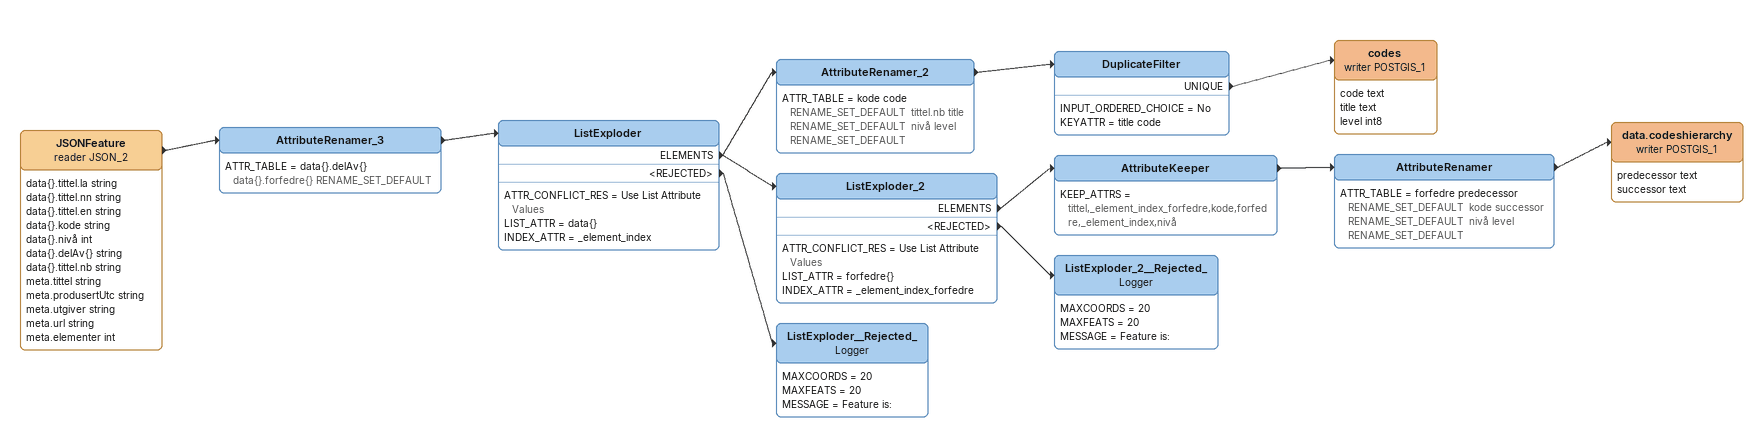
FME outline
JSONFeature (reader JSON_2)
    attributes: data{}.tittel.la string, data{}.tittel.nn string, data{}.tittel.en string, data{}.kode string, data{}.nivå int, data{}.delAv{} string, data{}.tittel.nb string, meta.tittel string, meta.produsertUtc string, meta.utgiver string, meta.url string, meta.elementer int
    -> AttributeRenamer_3
AttributeRenamer_3
    ATTR_TABLE = data{}.delAv{} data{}.forfedre{} RENAME_SET_DEFAULT
    -> ListExploder
ListExploder
    ATTR_CONFLICT_RES = Use List Attribute Values
    LIST_ATTR = data{}
    INDEX_ATTR = _element_index
    ELEMENTS -> ListExploder_2
    ELEMENTS -> AttributeRenamer_2
    <REJECTED> -> ListExploder__Rejected_
AttributeRenamer_2
    ATTR_TABLE = kode code RENAME_SET_DEFAULT  tittel.nb title RENAME_SET_DEFAULT  nivå level RENAME_SET_DEFAULT
    -> DuplicateFilter
DuplicateFilter
    INPUT_ORDERED_CHOICE = No
    KEYATTR = title code
    UNIQUE -> codes (writer POSTGIS_1)
codes (writer POSTGIS_1)
    attributes: code text, title text, level int8
ListExploder_2
    ATTR_CONFLICT_RES = Use List Attribute Values
    LIST_ATTR = forfedre{}
    INDEX_ATTR = _element_index_forfedre
    ELEMENTS -> AttributeKeeper
    <REJECTED> -> ListExploder_2__Rejected_
AttributeKeeper
    KEEP_ATTRS = tittel,_element_index_forfedre,kode,forfedre,_element_index,nivå
    -> AttributeRenamer
AttributeRenamer
    ATTR_TABLE = forfedre predecessor RENAME_SET_DEFAULT  kode successor RENAME_SET_DEFAULT  nivå level RENAME_SET_DEFAULT
    -> data.codeshierarchy (writer POSTGIS_1)
data.codeshierarchy (writer POSTGIS_1)
    attributes: predecessor text, successor text
ListExploder_2__Rejected_: Logger
    MAXCOORDS = 20
    MAXFEATS = 20
    MESSAGE = Feature is:
ListExploder__Rejected_: Logger
    MAXCOORDS = 20
    MAXFEATS = 20
    MESSAGE = Feature is:
